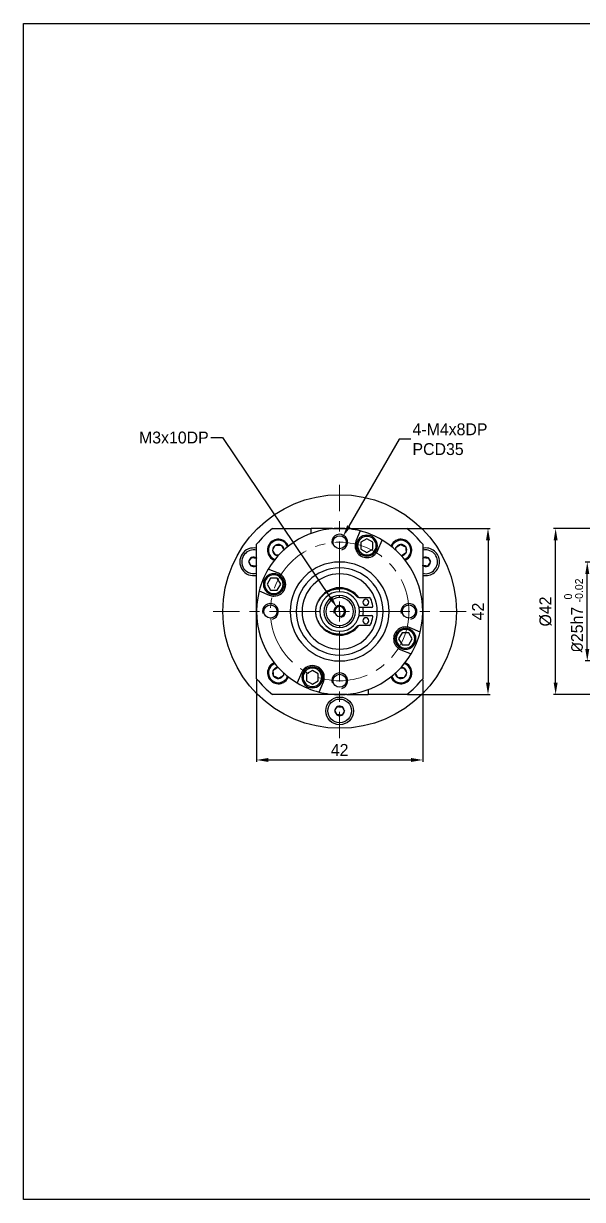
# Model space of a CAD drawing. Header units: millimetres. Extents: x 0 to 420, y 0 to 297.
# Drawn here: x 0 to 141.3, y 0 to 297 of the extents above; entities that cross this region are included whole.
import ezdxf

# ---------------------------------------------------------------- set-up
doc = ezdxf.new("R2010")
doc.units = ezdxf.units.MM
doc.header["$PDSIZE"] = -1
doc.linetypes.add('CENTERX2', pattern=[20.32, 12.7, -2.54, 2.54, -2.54])
doc.layers.add('외형선', color=7, linetype='Continuous', lineweight=25)
doc.layers.add('중심선', color=1, linetype='CENTERX2')
doc.layers.add('치수선', color=3, linetype='Continuous')
doc.styles.add('누리로봇 문자스타일_20230829', font='GOTHIC.TTF')
doc.dimstyles.new('A4기본 치수스타일', dxfattribs={"dimtxt": 3, "dimasz": 2, "dimexe": 0.5, "dimexo": 0.3, "dimgap": 1, "dimtad": 1, "dimtoh": 1, "dimdec": 1, "dimzin": 12, "dimdsep": 46, "dimtxsty": '누리로봇 문자스타일_20230829', "dimcen": 0.09, "dimclrd": 3, "dimclre": 3, "dimclrt": 3, "dimadec": 0, "dimazin": 3, "dimtm": 1e-09, "dimtfac": 1, "dimtdec": 1, "dimtofl": 0, "dimtmove": 0, "dimatfit": 3, "dimfxl": 1, "dimfrac": 2, "dimarcsym": 0})
doc.dimstyles.new('A4지시선 치수스타일', dxfattribs={"dimtxt": 3, "dimasz": 2, "dimexe": 0.5, "dimexo": 0.3, "dimgap": 0.396875, "dimtad": 0, "dimtih": 1, "dimtoh": 1, "dimdec": 1, "dimzin": 12, "dimdsep": 46, "dimtxsty": '누리로봇 문자스타일_20230829', "dimcen": 0.09, "dimclrd": 3, "dimclre": 3, "dimclrt": 3, "dimadec": 0, "dimazin": 3, "dimtm": 1e-09, "dimtfac": 1, "dimtdec": 1, "dimtofl": 0, "dimtmove": 0, "dimatfit": 3, "dimfxl": 1, "dimfrac": 2, "dimarcsym": 0})

# ---------------------------------------------------------------- blocks, each defined once
blk = doc.blocks.new('*D34')
at = {"layer": 'Defpoints', "color": 0}
for p in [(96.88, 169.5), (96.88, 127.5), (117.41, 127.5)]:
    blk.add_point(p, dxfattribs=at)
at = {"layer": '치수선', "color": 3, "lineweight": -2}
for p, q in [((97.18, 169.5), (117.91, 169.5)), ((117.41, 166.5), (117.41, 130.5)), ((97.18, 127.5), (117.91, 127.5))]:
    blk.add_line(p, q, dxfattribs=at)
at = {"layer": '치수선', "color": 3}
for points in [[(116.91, 166.5), (117.91, 166.5), (117.41, 169.5)], [(116.91, 130.5), (117.91, 130.5), (117.41, 127.5)]]:
    blk.add_solid(points, dxfattribs=at)
at = {"layer": '치수선', "color": 3, "insert": (114.87, 148.5), "char_height": 3, "attachment_point": 5, "rotation": 90, "style": '누리로봇 문자스타일_20230829'}
blk.add_mtext('42', dxfattribs=at)
blk = doc.blocks.new('*D35')
at = {"layer": 'Defpoints', "color": 0}
for p in [(58.91, 131.53), (100.91, 131.53), (100.91, 111)]:
    blk.add_point(p, dxfattribs=at)
at = {"layer": '치수선', "color": 3, "lineweight": -2}
for p, q in [((58.91, 131.23), (58.91, 110.5)), ((100.91, 131.23), (100.91, 110.5)), ((61.91, 111), (97.91, 111))]:
    blk.add_line(p, q, dxfattribs=at)
at = {"layer": '치수선', "color": 3}
for points in [[(61.91, 111.5), (61.91, 110.5), (58.91, 111)], [(97.91, 111.5), (97.91, 110.5), (100.91, 111)]]:
    blk.add_solid(points, dxfattribs=at)
at = {"layer": '치수선', "color": 3, "insert": (79.91, 113.54), "char_height": 3, "attachment_point": 5, "style": '누리로봇 문자스타일_20230829'}
blk.add_mtext('42', dxfattribs=at)
blk = doc.blocks.new('SW_CENTERMARKSYMBOL_0')
at = {"layer": '중심선', "color": 0, "linetype": 'CENTERX2', "lineweight": 18}
for p, q in [((0, 5), (0, 32)), ((-5, 0), (-32, 0)), ((0, 0), (-2.5, 0)), ((0, 0), (0, 2.5)), ((0, 0), (0, -2.5)), ((0, 0), (2.5, 0)), ((5, 0), (32, 0)), ((0, -5), (0, -32))]:
    blk.add_line(p, q, dxfattribs=at)
blk = doc.blocks.new('*D32')
at = {"layer": 'Defpoints', "color": 0}
for p in [(79.21, 149.54), (80.61, 147.46)]:
    blk.add_point(p, dxfattribs=at)
at = {"layer": '치수선', "color": 3, "lineweight": -2}
for p, q in [((47.34, 192.42), (50.34, 192.42)), ((50.34, 192.42), (77.54, 152.03))]:
    blk.add_line(p, q, dxfattribs=at)
at = {"layer": '치수선', "color": 3}
blk.add_solid([(77.95, 152.3), (77.12, 151.75), (79.21, 149.54)], dxfattribs=at)
at = {"layer": '치수선', "color": 3, "insert": (38, 192.42), "char_height": 3, "attachment_point": 5, "style": '누리로봇 문자스타일_20230829'}
blk.add_mtext('M3x10DP', dxfattribs=at)
blk = doc.blocks.new('*D33')
at = {"layer": 'Defpoints', "color": 0}
for p in [(80.73, 167.43), (79.08, 164.57)]:
    blk.add_point(p, dxfattribs=at)
at = {"layer": '치수선', "color": 3, "lineweight": -2}
for p, q in [((94.92, 192), (82.23, 170.03)), ((97.92, 192), (94.92, 192))]:
    blk.add_line(p, q, dxfattribs=at)
at = {"layer": '치수선', "color": 3}
blk.add_solid([(81.8, 170.28), (82.67, 169.78), (80.73, 167.43)], dxfattribs=at)
at = {"layer": '치수선', "color": 3, "insert": (98.32, 192), "char_height": 3, "attachment_point": 4, "style": '누리로봇 문자스타일_20230829'}
blk.add_mtext('4-M4x8DP\\PPCD35', dxfattribs=at)
blk = doc.blocks.new('*D114')
at = {"layer": 'Defpoints', "color": 0}
for p in [(142.5, 161), (178, 161), (178, 136)]:
    blk.add_point(p, dxfattribs=at)
at = {"layer": '치수선', "color": 3, "lineweight": -2}
for p, q in [((156.62, 161), (142, 161)), ((174.62, 161), (160.37, 161)), ((142.5, 139), (142.5, 158)), ((177.7, 136), (142, 136))]:
    blk.add_line(p, q, dxfattribs=at)
at = {"layer": '치수선', "color": 3}
for points in [[(142, 158), (143, 158), (142.5, 161)], [(142, 139), (143, 139), (142.5, 136)]]:
    blk.add_solid(points, dxfattribs=at)
at = {"layer": '치수선', "color": 3, "insert": (139.05, 147.5), "char_height": 3, "width": 29.0707, "attachment_point": 5, "rotation": 90, "style": '누리로봇 문자스타일_20230829'}
blk.add_mtext('{\\fISOCPEUR|b0|i0|c0|p34;%%C}25h7 {\\H0.66x;\\S 0^ -0.02;}', dxfattribs=at)
blk = doc.blocks.new('*D115')
at = {"layer": 'Defpoints', "color": 0}
for p in [(134.5, 169.5), (180, 169.5), (180, 127.5)]:
    blk.add_point(p, dxfattribs=at)
at = {"layer": '치수선', "color": 3, "lineweight": -2}
for p, q in [((156.62, 169.5), (134, 169.5)), ((176.12, 169.5), (160.37, 169.5)), ((134.5, 130.5), (134.5, 166.5)), ((179.7, 127.5), (134, 127.5))]:
    blk.add_line(p, q, dxfattribs=at)
at = {"layer": '치수선', "color": 3}
for points in [[(134, 166.5), (135, 166.5), (134.5, 169.5)], [(134, 130.5), (135, 130.5), (134.5, 127.5)]]:
    blk.add_solid(points, dxfattribs=at)
at = {"layer": '치수선', "color": 3, "insert": (131.96, 148.5), "char_height": 3, "attachment_point": 5, "rotation": 90, "style": '누리로봇 문자스타일_20230829'}
blk.add_mtext('%%C42', dxfattribs=at)

msp = doc.modelspace()

# ---------------------------------------------------------------- linework, layer by layer
msp.add_line((79.91, 119), (79.91, 119))
msp.add_lwpolyline([(0, 297), (420, 297), (420, 0), (0, 0)], close=True)
for centre in [(79.91, 166), (62.41, 148.5), (97.41, 148.5), (79.91, 131)]:
    msp.add_circle(centre, 1.65)
for centre, radius, start, end in [((79.91, 166), 2, 284.9315, 195.5206), ((62.41, 148.5), 2, 284.9315, 195.5206), ((79.91, 148.5), 1.5, 284.9214, 194.9688), ((97.41, 148.5), 2, 284.9315, 195.5206), ((79.91, 131), 2, 284.9315, 195.5206)]:
    msp.add_arc(centre, radius, start, end)
at = {"layer": '외형선', "linetype": 'Continuous', "lineweight": 25}
for p, q in [((62.94, 169.5), (72.71, 169.5)), ((72.71, 168.23), (72.71, 169.5)), ((78.11, 169.5), (72.71, 169.5)), ((78.11, 169.5), (78.11, 169.42)), ((78.11, 169.5), (79.91, 169.5)), ((79.91, 169.5), (96.88, 169.5)), ((85.09, 168.85), (84.03, 166.28)), ((86.8, 166.86), (85.3, 166)), ((86.8, 167.78), (86.8, 167.48)), ((88.3, 166), (86.8, 166.86)), ((89.57, 163.98), (90.64, 166.55)), ((58.91, 148.5), (58.91, 165.47)), ((85.3, 166), (85.3, 164.26)), ((85.3, 164.26), (86.8, 163.4)), ((86.8, 163.4), (88.3, 164.26)), ((88.3, 164.26), (88.3, 166)), ((100.91, 165.47), (100.91, 148.5)), ((58.86, 162.04), (58.91, 161.93)), ((58.91, 162), (58.86, 162.04)), ((86.8, 162.48), (86.8, 162.78)), ((100.91, 161.81), (101.14, 162.14)), ((58.91, 160.29), (58.68, 159.96)), ((64.43, 158.16), (61.86, 159.23)), ((100.96, 160.06), (100.91, 160.17)), ((100.91, 160.1), (100.96, 160.06)), ((60.63, 155.39), (60.93, 155.39)), ((62.41, 156.89), (61.55, 155.39)), ((61.55, 155.39), (62.41, 153.89)), ((64.15, 156.89), (62.41, 156.89)), ((65.01, 155.39), (64.15, 156.89)), ((64.15, 153.89), (65.01, 155.39)), ((65.93, 155.39), (65.63, 155.39)), ((59.56, 153.68), (62.13, 152.62)), ((62.41, 153.89), (64.15, 153.89)), ((79.91, 152), (79.91, 152.5)), ((84.95, 152), (87.46, 152)), ((58.91, 131.53), (58.91, 148.5)), ((79.91, 149.75), (79.91, 150.25)), ((79.91, 148.5), (79.91, 149.75)), ((84.84, 149.5), (84.81, 149.5)), ((88.01, 149.5), (84.84, 149.5)), ((100.91, 148.5), (100.91, 131.53)), ((79.91, 148.5), (79.91, 147.25)), ((79.91, 147.25), (79.91, 146.75)), ((84.81, 147.5), (84.84, 147.5)), ((84.84, 147.5), (88.01, 147.5)), ((79.91, 145), (79.91, 144.5)), ((87.46, 145), (84.95, 145)), ((95.67, 143.11), (94.81, 141.61)), ((97.41, 143.11), (95.67, 143.11)), ((98.27, 141.61), (97.41, 143.11)), ((100.26, 143.32), (97.69, 144.38)), ((93.89, 141.61), (94.19, 141.61)), ((94.81, 141.61), (95.67, 140.11)), ((95.67, 140.11), (97.41, 140.11)), ((97.41, 140.11), (98.27, 141.61)), ((99.19, 141.61), (98.89, 141.61)), ((95.39, 138.84), (97.96, 137.77)), ((73.02, 134.52), (73.02, 134.22)), ((70.25, 133.02), (69.18, 130.45)), ((73.02, 133.6), (71.52, 132.74)), ((71.52, 132.74), (71.52, 131)), ((71.52, 131), (73.02, 130.14)), ((74.52, 132.74), (73.02, 133.6)), ((73.02, 130.14), (74.52, 131)), ((74.52, 131), (74.52, 132.74)), ((74.73, 128.15), (75.79, 130.72)), ((73.02, 129.22), (73.02, 129.52)), ((87.11, 128.77), (87.11, 127.5)), ((79.91, 127.5), (62.94, 127.5)), ((81.71, 127.5), (79.91, 127.5)), ((81.71, 127.5), (81.71, 127.58)), ((81.71, 127.5), (87.11, 127.5)), ((96.88, 127.5), (87.11, 127.5))]:
    msp.add_line(p, q, dxfattribs=at)
at = {"layer": '외형선', "linetype": 'Continuous', "lineweight": 25, "flags": 128}
for points in [[(101.9, 164.04), (101.36, 164.04), (100.91, 163.96)], [(101.14, 162.14), (101, 162.06), (100.91, 162)], [(58.68, 159.96), (58.82, 160.04), (58.91, 160.1)]]:
    msp.add_lwpolyline(points, dxfattribs=at)
at = {"layer": '외형선', "linetype": 'Continuous', "lineweight": 25}
for centre, radius in [((79.91, 148.5), 29.5), ((79.91, 123.4), 3.5), ((79.91, 123.4), 3)]:
    msp.add_circle(centre, radius, dxfattribs=at)
for centre, radius, start, end in [((79.91, 148.5), 27, 128.9424, 141.0576), ((79.91, 148.5), 21, 90, 149.2868), ((79.91, 148.5), 21, 75.7132, 90), ((79.91, 148.5), 27, 38.9424, 51.0576), ((64.41, 164), 2.75, 63.4748, 247.9702), ((64.41, 164), 2.5, 63.4748, 249.6644), ((64.41, 164), 2.75, 22.0298, 63.4748), ((86.8, 165.13), 2.65, 90, 270), ((86.8, 165.13), 2.35, 90, 270), ((79.91, 148.5), 21, 59.2868, 75.7132), ((86.8, 165.13), 2.65, 270, 90), ((86.8, 165.13), 2.35, 270, 90), ((79.91, 148.5), 21, 345.7132, 59.2868), ((95.41, 164), 2.75, 333.4748, 157.9702), ((95.41, 164), 2.5, 333.4748, 159.6644), ((58.17, 161.05), 3.5, 77.8402, 282.1598), ((58.17, 161.05), 3, 75.7741, 205.1422), ((64.41, 164), 1.44, 123.4748, 183.4748), ((64.41, 164), 1.44, 183.4748, 243.4748), ((64.41, 164), 1.44, 63.4748, 123.4748), ((64.41, 164), 1.44, 3.4748, 63.4748), ((64.41, 164), 2.5, 20.3356, 63.4748), ((86.8, 165.13), 3, 157.5, 270), ((86.8, 165.13), 3, 270, 337.5), ((95.41, 164), 1.44, 153.4748, 176.0671), ((95.41, 164), 1.44, 93.4748, 153.4748), ((95.41, 164), 1.44, 33.4748, 93.4748), ((95.41, 164), 1.44, 273.4748, 333.4748), ((95.41, 164), 1.44, 333.4748, 33.4748), ((101.65, 161.05), 3.5, 0, 102.1598), ((101.65, 161.05), 3, 255.7741, 85.1422), ((58.17, 161.05), 1.2, 175.1422, 235.1422), ((58.17, 161.05), 1.2, 115.1422, 175.1422), ((58.17, 161.05), 1.2, 55.1422, 115.1422), ((64.41, 164), 1.44, 243.4748, 266.0671), ((79.91, 148.5), 12.5, 90, 270), ((79.91, 148.5), 12.5, 270, 90), ((95.41, 164), 2.5, 290.3356, 333.4748), ((95.41, 164), 2.75, 292.0298, 333.4748), ((101.65, 161.05), 3.5, 257.8402, 0), ((101.65, 161.05), 1.2, 55.1422, 115.1422), ((101.65, 161.05), 1.2, 295.1422, 355.1422), ((101.65, 161.05), 1.2, 355.1422, 55.1422), ((58.17, 161.05), 3, 205.1422, 284.2259), ((58.17, 161.05), 1.2, 235.1422, 295.1422), ((79.91, 148.5), 21, 149.2868, 165.7132), ((63.28, 155.39), 2.65, 0, 180), ((63.28, 155.39), 2.35, 0, 180), ((63.28, 155.39), 3, 270, 67.5), ((79.91, 148.5), 11, 90, 270), ((79.91, 148.5), 9.5, 90, 270), ((79.91, 148.5), 11, 270, 90), ((79.91, 148.5), 9.5, 270, 90), ((101.65, 161.05), 1.2, 235.1422, 295.1422), ((63.28, 155.39), 2.65, 180, 0), ((63.28, 155.39), 2.35, 180, 0), ((79.91, 148.5), 6, 90, 153.5957), ((79.91, 148.5), 6, 35.8715, 90), ((79.91, 148.5), 21, 165.7132, 239.2868), ((63.28, 155.39), 3, 247.5, 270), ((79.91, 148.5), 5, 90, 270), ((79.91, 148.5), 4, 90, 270), ((79.91, 148.5), 3.5, 90, 270), ((79.91, 148.5), 5.76, 41.7652, 90), ((79.91, 148.5), 5, 270, 90), ((79.91, 148.5), 4, 270, 90), ((79.91, 148.5), 3.5, 270, 90), ((84.95, 153), 1, 221.7652, 270), ((86.54, 150.83), 0.75, 0, 180), ((87.46, 151.7), 0.3, 22.9697, 90), ((79.91, 148.5), 8.5, 9.122, 22.9697), ((79.91, 148.5), 1.25, 90, 270), ((79.91, 148.5), 1.25, 270, 90), ((86.54, 150.83), 0.75, 180, 0), ((79.91, 148.5), 6, 350.4059, 9.5941), ((88.01, 149.8), 0.3, 270, 0), ((88.01, 149.8), 0.3, 0, 9.122), ((79.91, 148.5), 6, 202.3196, 270), ((86.54, 146.17), 0.75, 0, 180), ((86.54, 146.17), 0.75, 180, 0), ((79.91, 148.5), 8.5, 337.0303, 350.878), ((88.01, 147.2), 0.3, 0, 90), ((88.01, 147.2), 0.3, 350.878, 0), ((79.91, 148.5), 6, 270, 324.1285), ((79.91, 148.5), 5.76, 270, 318.2348), ((84.95, 144), 1, 90, 138.2348), ((87.46, 145.3), 0.3, 270, 337.0303), ((96.54, 141.61), 3, 67.5, 247.5), ((96.54, 141.61), 2.65, 0, 180), ((96.54, 141.61), 2.35, 0, 180), ((79.91, 148.5), 21, 329.2868, 345.7132), ((96.54, 141.61), 2.65, 180, 0), ((96.54, 141.61), 2.35, 180, 0), ((79.91, 148.5), 21, 270, 329.2868), ((64.41, 133), 2.75, 153.4748, 337.9702), ((64.41, 133), 2.5, 153.4748, 339.6644), ((64.41, 133), 2.75, 112.0298, 153.4748), ((64.41, 133), 2.5, 110.3356, 153.4748), ((64.41, 133), 1.44, 93.4748, 153.4748), ((73.02, 131.87), 3, 337.5, 157.5), ((73.02, 131.87), 2.65, 90, 270), ((73.02, 131.87), 2.35, 90, 270), ((73.02, 131.87), 2.65, 270, 90), ((73.02, 131.87), 2.35, 270, 90), ((95.41, 133), 2.75, 243.4748, 67.9702), ((95.41, 133), 2.5, 243.4748, 69.6644), ((95.41, 133), 1.44, 63.4748, 86.0671), ((95.41, 133), 1.44, 3.4748, 63.4748), ((79.91, 148.5), 27, 218.9424, 231.0576), ((64.41, 133), 1.44, 153.4748, 213.4748), ((64.41, 133), 1.44, 213.4748, 273.4748), ((64.41, 133), 1.44, 273.4748, 333.4748), ((64.41, 133), 1.44, 333.4748, 356.0671), ((95.41, 133), 2.75, 202.0298, 243.4748), ((95.41, 133), 2.5, 200.3356, 243.4748), ((95.41, 133), 1.44, 183.4748, 243.4748), ((95.41, 133), 1.44, 243.4748, 303.4748), ((95.41, 133), 1.44, 303.4748, 3.4748), ((79.91, 148.5), 27, 308.9424, 321.0576), ((79.91, 148.5), 21, 239.2868, 255.7132), ((79.91, 148.5), 21, 255.7132, 270), ((79.91, 123.4), 1.2, 115.1422, 175.1422), ((79.91, 123.4), 1.2, 175.1422, 235.1422), ((79.91, 123.4), 1.2, 235.1422, 295.1422), ((79.91, 123.4), 1.2, 55.1422, 115.1422), ((79.91, 123.4), 1.2, 295.1422, 355.1422), ((79.91, 123.4), 1.2, 355.1422, 55.1422)]:
    msp.add_arc(centre, radius, start, end, dxfattribs=at)
for points, knots in [([(62.97, 163.91), (63, 163.97), (63.13, 164.23), (63.35, 164.68), (63.54, 165.05), (63.61, 165.2)], [0, 0, 0, 0, 0.12892, 0.633758, 1, 1, 1, 1]), ([(63.77, 162.71), (63.62, 162.92), (63.36, 163.33), (63.09, 163.73), (62.97, 163.91)], [0, 0, 0, 0, 0.534625, 1, 1, 1, 1]), ([(63.61, 165.2), (63.87, 165.22), (64.35, 165.25), (64.83, 165.28), (65.05, 165.29)], [0, 0, 0, 0, 0.534625, 1, 1, 1, 1]), ([(65.05, 165.29), (65.2, 165.08), (65.46, 164.67), (65.73, 164.27), (65.85, 164.09)], [0, 0, 0, 0, 0.534625, 1, 1, 1, 1]), ([(94.12, 164.64), (94.33, 164.79), (94.74, 165.05), (95.14, 165.32), (95.32, 165.44)], [0, 0, 0, 0, 0.534625, 1, 1, 1, 1]), ([(94.17, 163.87), (94.16, 163.9), (94.15, 164.16), (94.13, 164.42), (94.12, 164.64)], [0, 0, 0, 0, 0.140708, 1, 1, 1, 1]), ([(95.32, 165.44), (95.38, 165.41), (95.64, 165.28), (96.09, 165.06), (96.46, 164.87), (96.61, 164.8)], [0, 0, 0, 0, 0.12892, 0.633758, 1, 1, 1, 1]), ([(96.7, 163.36), (96.49, 163.21), (96.08, 162.95), (95.68, 162.68), (95.5, 162.56)], [0, 0, 0, 0, 0.534625, 1, 1, 1, 1]), ([(96.61, 164.8), (96.63, 164.54), (96.66, 164.06), (96.69, 163.58), (96.7, 163.36)], [0, 0, 0, 0, 0.534625, 1, 1, 1, 1]), ([(56.98, 161.15), (57.1, 161.33), (57.33, 161.66), (57.56, 161.98), (57.66, 162.14)], [0, 0, 0, 0, 0.5346, 1, 1, 1, 1]), ([(57.49, 160.06), (57.46, 160.13), (57.39, 160.26), (57.29, 160.48), (57.17, 160.74), (57.07, 160.95), (57.01, 161.08), (56.99, 161.13), (56.98, 161.15)], [0, 0, 0, 0, 0.18218, 0.365905, 0.615257, 0.871335, 0.935641, 1, 1, 1, 1]), ([(57.66, 162.14), (57.88, 162.12), (58.28, 162.08), (58.67, 162.05), (58.86, 162.04)], [0, 0, 0, 0, 0.5346, 1, 1, 1, 1]), ([(64.55, 162.76), (64.51, 162.75), (64.25, 162.74), (63.99, 162.72), (63.77, 162.71)], [0, 0, 0, 0, 0.1471295, 1, 1, 1, 1]), ([(101.14, 162.14), (101.21, 162.13), (101.35, 162.12), (101.6, 162.1), (101.88, 162.07), (102.11, 162.05), (102.26, 162.04), (102.31, 162.04), (102.33, 162.04)], [0, 0, 0, 0, 0.18218, 0.365905, 0.615257, 0.871335, 0.935641, 1, 1, 1, 1]), ([(102.84, 160.95), (102.72, 160.77), (102.49, 160.44), (102.26, 160.12), (102.16, 159.96)], [0, 0, 0, 0, 0.5346, 1, 1, 1, 1]), ([(102.33, 162.04), (102.42, 161.84), (102.6, 161.48), (102.76, 161.12), (102.84, 160.95)], [0, 0, 0, 0, 0.5346, 1, 1, 1, 1]), ([(58.68, 159.96), (58.47, 159.98), (58.07, 160.02), (57.67, 160.05), (57.49, 160.06)], [0, 0, 0, 0, 0.5346, 1, 1, 1, 1]), ([(102.16, 159.96), (102.11, 159.97), (101.86, 159.99), (101.45, 160.02), (101.11, 160.05), (100.96, 160.06)], [0, 0, 0, 0, 0.1289197, 0.6337585, 1, 1, 1, 1]), ([(79.91, 142.74), (79.64, 142.75), (79.07, 142.78), (78.18, 142.96), (77.22, 143.31), (76.31, 143.84), (75.5, 144.52), (74.83, 145.33), (74.3, 146.28), (73.95, 147.36), (73.83, 148.5), (73.95, 149.64), (74.3, 150.72), (74.83, 151.67), (75.5, 152.48), (76.31, 153.16), (77.22, 153.69), (78.18, 154.04), (79.07, 154.22), (79.64, 154.25), (79.91, 154.26)], [0, 0, 0, 0, 0.04341, 0.092437, 0.147457, 0.208564, 0.26166, 0.318051, 0.377121, 0.438075, 0.5, 0.561925, 0.622879, 0.681949, 0.73834, 0.791436, 0.852543, 0.907563, 0.95659, 1, 1, 1, 1]), ([(63.12, 133.64), (63.33, 133.79), (63.74, 134.05), (64.14, 134.32), (64.32, 134.44)], [0, 0, 0, 0, 0.534625, 1, 1, 1, 1]), ([(95.27, 134.24), (95.31, 134.25), (95.57, 134.26), (95.83, 134.28), (96.05, 134.29)], [0, 0, 0, 0, 0.14713, 1, 1, 1, 1]), ([(96.05, 134.29), (96.2, 134.08), (96.46, 133.67), (96.73, 133.27), (96.85, 133.09)], [0, 0, 0, 0, 0.534625, 1, 1, 1, 1]), ([(63.21, 132.2), (63.19, 132.46), (63.16, 132.94), (63.13, 133.42), (63.12, 133.64)], [0, 0, 0, 0, 0.534625, 1, 1, 1, 1]), ([(64.5, 131.56), (64.44, 131.59), (64.18, 131.72), (63.73, 131.94), (63.36, 132.13), (63.21, 132.2)], [0, 0, 0, 0, 0.12892, 0.633758, 1, 1, 1, 1]), ([(65.7, 132.36), (65.49, 132.21), (65.08, 131.95), (64.68, 131.68), (64.5, 131.56)], [0, 0, 0, 0, 0.534625, 1, 1, 1, 1]), ([(65.65, 133.13), (65.66, 133.1), (65.67, 132.84), (65.69, 132.58), (65.7, 132.36)], [0, 0, 0, 0, 0.140708, 1, 1, 1, 1]), ([(94.77, 131.71), (94.62, 131.92), (94.36, 132.33), (94.09, 132.73), (93.97, 132.91)], [0, 0, 0, 0, 0.534625, 1, 1, 1, 1]), ([(96.21, 131.8), (95.95, 131.78), (95.47, 131.75), (94.99, 131.72), (94.77, 131.71)], [0, 0, 0, 0, 0.534625, 1, 1, 1, 1]), ([(96.85, 133.09), (96.82, 133.03), (96.69, 132.77), (96.47, 132.32), (96.28, 131.95), (96.21, 131.8)], [0, 0, 0, 0, 0.12892, 0.633758, 1, 1, 1, 1]), ([(78.71, 123.5), (78.74, 123.54), (78.88, 123.75), (79.12, 124.09), (79.32, 124.37), (79.4, 124.49)], [0, 0, 0, 0, 0.12892, 0.633758, 1, 1, 1, 1]), ([(79.22, 122.41), (79.13, 122.61), (78.96, 122.97), (78.79, 123.33), (78.71, 123.5)], [0, 0, 0, 0, 0.5346, 1, 1, 1, 1]), ([(80.42, 122.31), (80.21, 122.33), (79.81, 122.37), (79.41, 122.4), (79.22, 122.41)], [0, 0, 0, 0, 0.5346, 1, 1, 1, 1]), ([(79.4, 124.49), (79.61, 124.47), (80.01, 124.43), (80.41, 124.4), (80.6, 124.39)], [0, 0, 0, 0, 0.5346, 1, 1, 1, 1]), ([(81.11, 123.3), (81.07, 123.24), (80.98, 123.12), (80.84, 122.92), (80.68, 122.69), (80.55, 122.5), (80.46, 122.37), (80.43, 122.33), (80.42, 122.31)], [0, 0, 0, 0, 0.18218, 0.365905, 0.615257, 0.871335, 0.935641, 1, 1, 1, 1]), ([(80.6, 124.39), (80.69, 124.19), (80.86, 123.83), (81.03, 123.47), (81.11, 123.3)], [0, 0, 0, 0, 0.5346, 1, 1, 1, 1])]:
    msp.add_open_spline(points, degree=3, knots=knots, dxfattribs=at)
at = {"layer": '중심선', "color": 1, "linetype": 'CENTERX2', "lineweight": 18}
msp.add_circle((79.91, 148.5), 17.5, dxfattribs=at)

# ---------------------------------------------------------------- block references
msp.add_blockref('SW_CENTERMARKSYMBOL_0', (79.91, 148.5), dxfattribs=at)

# ---------------------------------------------------------------- dimensions: what is measured, and where the dimension line sits
at = {"layer": '치수선'}
for p1, p2, text, picture, middle in [((79.08, 164.57), (80.73, 167.43), '4-M4x8DP\\PPCD35', '*D33', (108.02, 192)), ((80.61, 147.46), (79.21, 149.54), 'M3x10DP', '*D32', (38, 192.42))]:
    dim = msp.add_diameter_dim_2p(p1=p1, p2=p2, text=text, dimstyle='A4지시선 치수스타일', override={"dimasz": 3, "dimcen": 0}, dxfattribs=at)
    dim.commit()
    dim.dimension.update_dxf_attribs({"geometry": picture, "text_midpoint": middle, "dimtype": 163})
dim = msp.add_linear_dim(base=(117.41, 127.5), p1=(96.88, 169.5), p2=(96.88, 127.5), angle=90, dimstyle='A4기본 치수스타일', override={"dimasz": 3, "dimtofl": 1}, dxfattribs=at)
dim.commit()
dim.dimension.update_dxf_attribs({"geometry": '*D34', "text_midpoint": (117.41, 148.5), "dimtype": 160})
for base, p1, p2, text, picture, middle in [((134.5, 169.5), (180, 127.5), (180, 169.5), '%%C<>', '*D115', (134.5, 148.5)), ((142.5, 161), (178, 136), (178, 161), '{\\fISOCPEUR|b0|i0|c0|p34;%%C}<>h7 {\\H0.66x;\\S 0^ -0.02;}', '*D114', (142.5, 147.5))]:
    dim = msp.add_linear_dim(base=base, p1=p1, p2=p2, angle=90, text=text, dimstyle='A4기본 치수스타일', override={"dimasz": 3, "dimtofl": 1, "dimtmove": 0}, dxfattribs=at)
    dim.commit()
    dim.dimension.update_dxf_attribs({"geometry": picture, "text_midpoint": middle, "dimtype": 160})
dim = msp.add_linear_dim(base=(100.91, 111), p1=(58.91, 131.53), p2=(100.91, 131.53), dimstyle='A4기본 치수스타일', override={"dimasz": 3, "dimtofl": 1}, dxfattribs=at)
dim.commit()
dim.dimension.update_dxf_attribs({"geometry": '*D35', "text_midpoint": (79.91, 111), "dimtype": 160})

doc.saveas('drawing.dxf')
